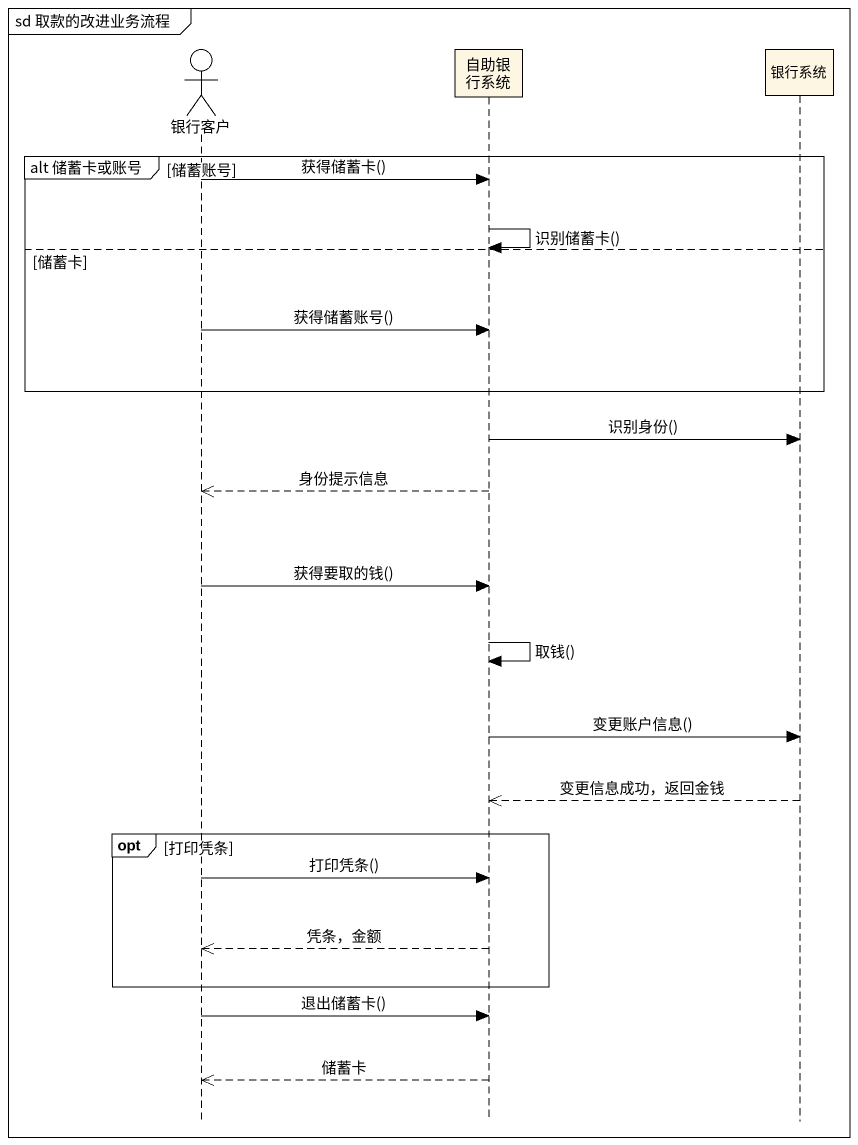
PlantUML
@startuml
mainframe sd 取款的改进业务流程
hide footbox
actor 银行客户
participant 自助银行系统
participant 银行系统

group alt 储蓄卡或账号 [储蓄账号]
  银行客户 -> 自助银行系统 : 获得储蓄卡()
  自助银行系统 -> 自助银行系统 : 识别储蓄卡()
else 储蓄卡
  银行客户 -> 自助银行系统 : 获得储蓄账号()
end
自助银行系统 -> 银行系统 : 识别身份()
自助银行系统 -->> 银行客户 : 身份提示信息
银行客户 -> 自助银行系统 : 获得要取的钱()
自助银行系统 -> 自助银行系统 : 取钱()
自助银行系统 -> 银行系统 : 变更账户信息()
银行系统 -->> 自助银行系统 : 变更信息成功，返回金钱
opt 打印凭条
  银行客户 -> 自助银行系统 : 打印凭条()
  自助银行系统 -->> 银行客户 : 凭条，金额
end
银行客户 -> 自助银行系统 : 退出储蓄卡()
自助银行系统 -->> 银行客户 : 储蓄卡
@enduml
